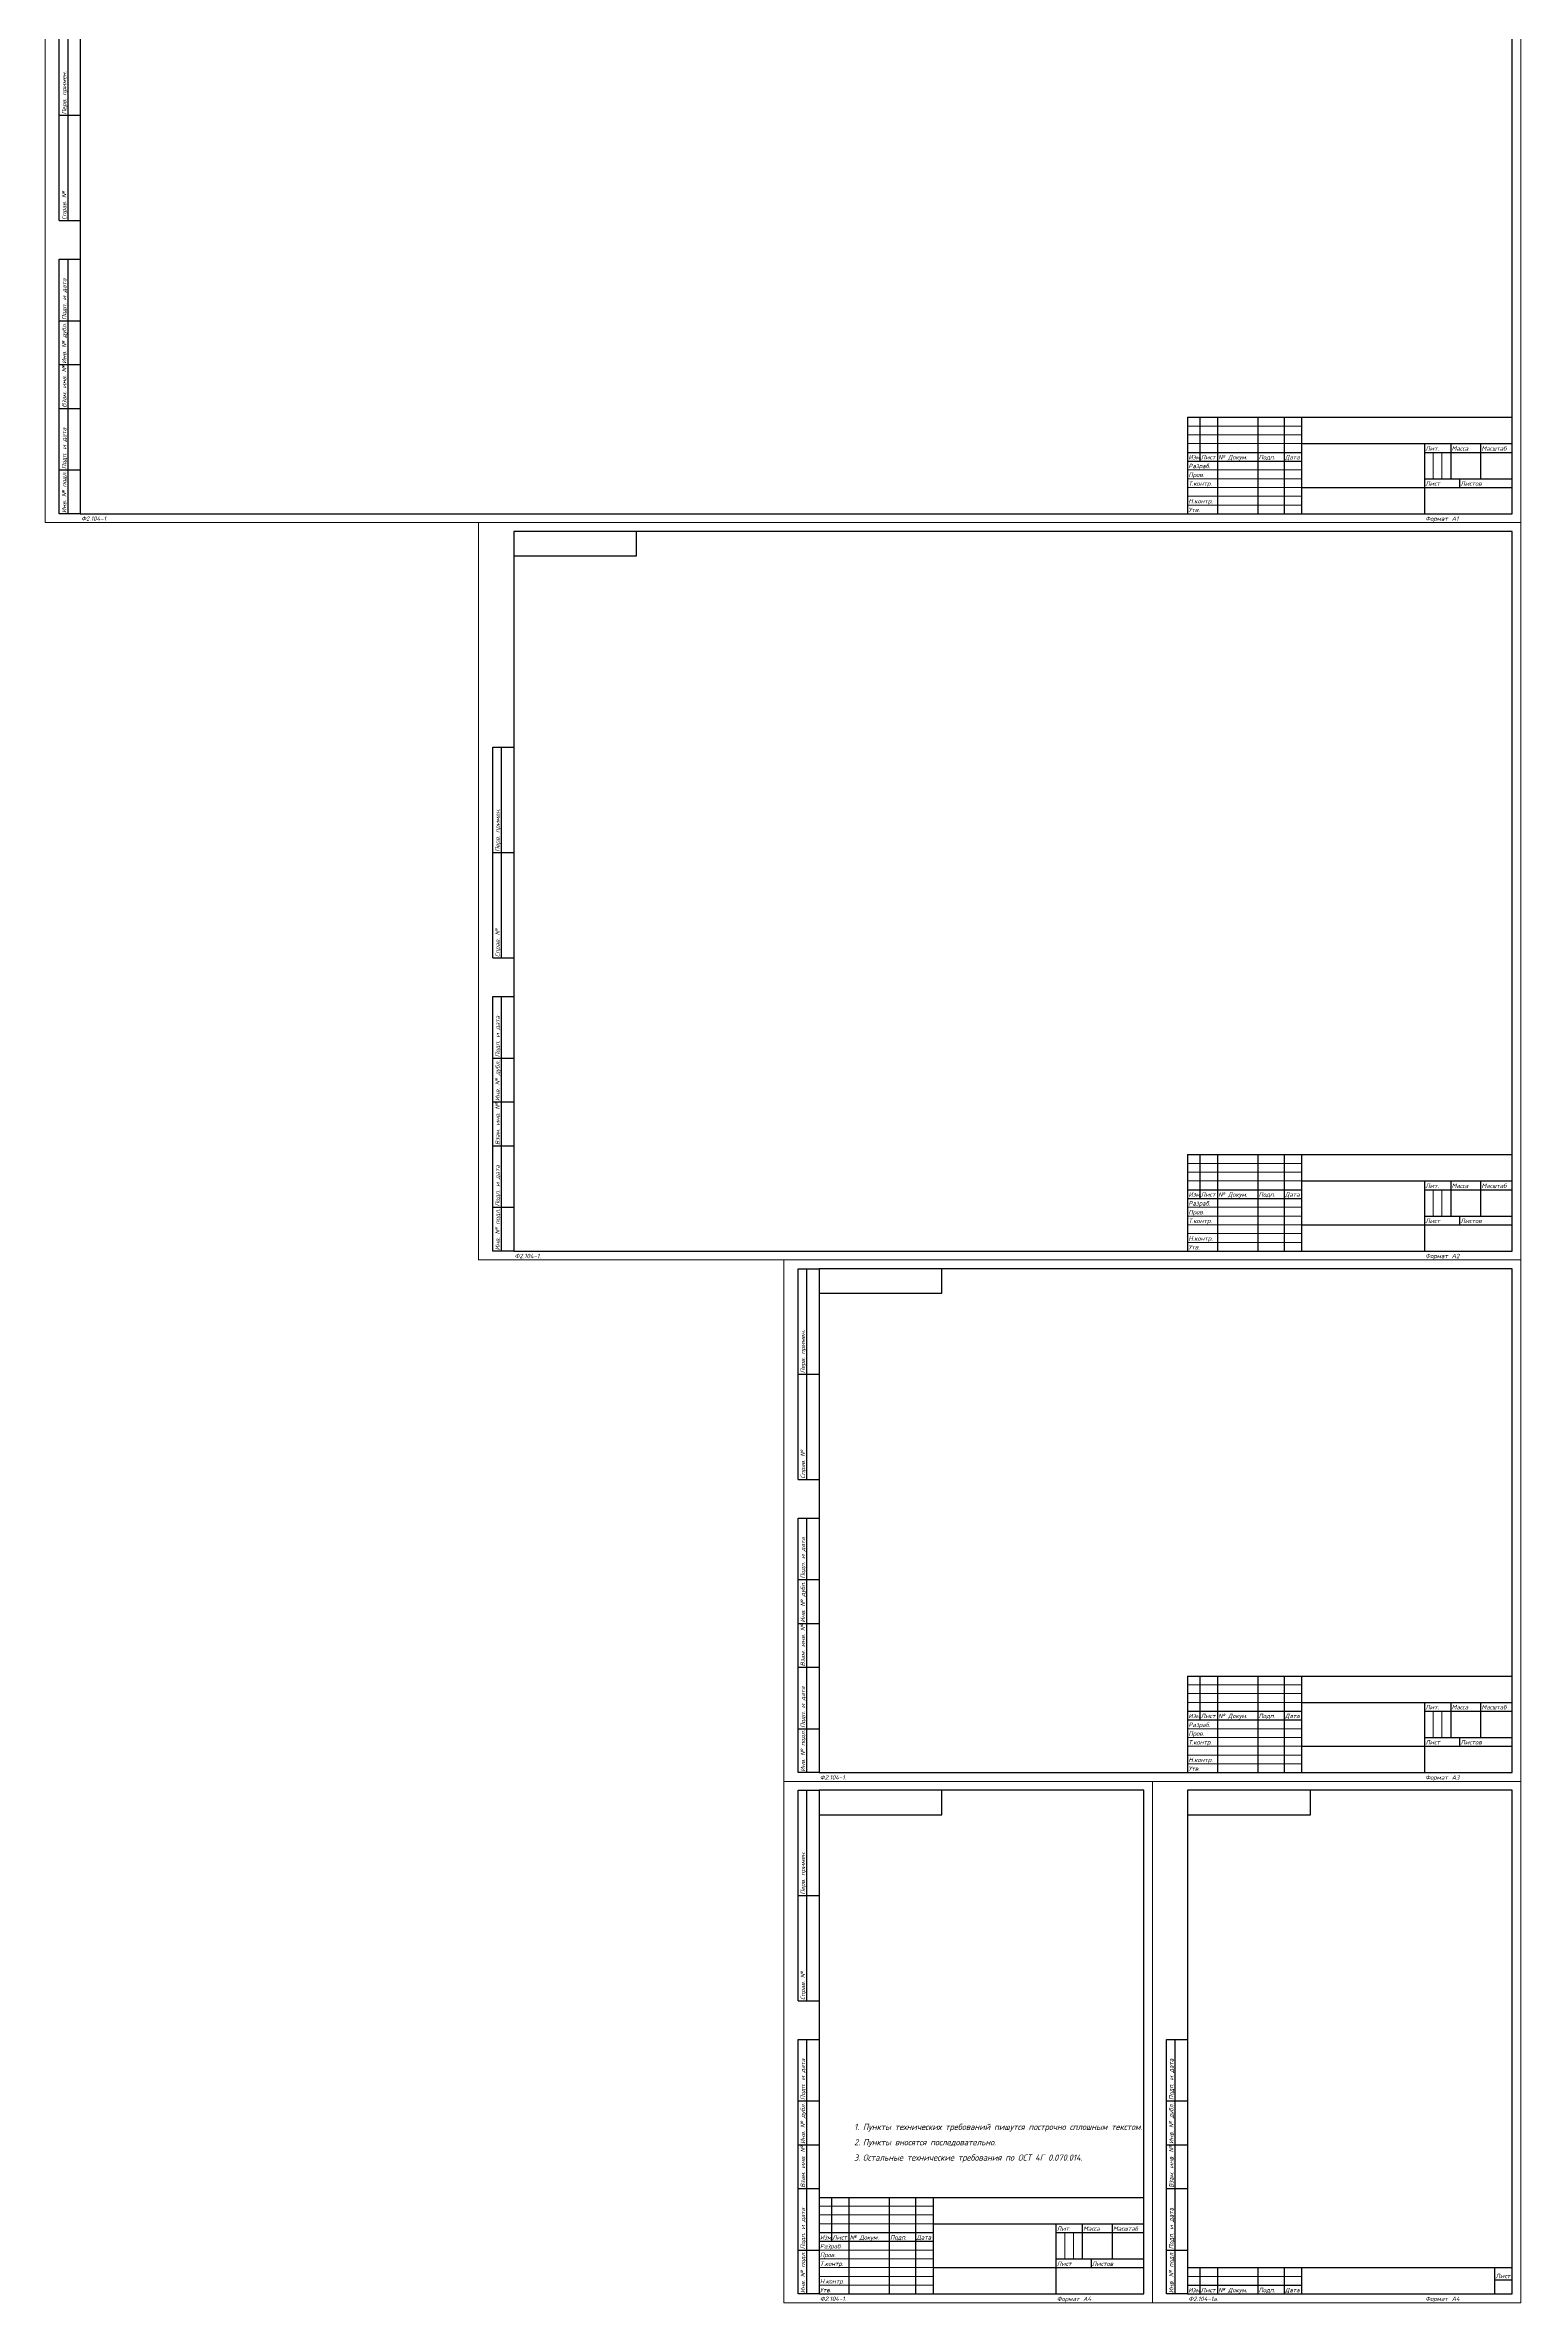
# Model space of a CAD drawing. Header units: millimetres. Extents: x 193 to 5157, y -4069 to 285.
# Drawn here: x 193 to 1034, y -3178 to -1892 of the extents above; entities that cross this region are included whole.
import ezdxf
from ezdxf.enums import TextEntityAlignment as Align

# ---------------------------------------------------------------- set-up
doc = ezdxf.new("R2010")
doc.units = ezdxf.units.MM
doc.layers.add('4', color=4, linetype='Continuous', lineweight=15)
doc.layers.add('рамка', color=253, linetype='Continuous', lineweight=5)
doc.layers.add('Привязки', color=2, linetype='Continuous', lineweight=0, plot=False)
doc.styles.add('текст', font='isocpeui.ttf')

# ---------------------------------------------------------------- blocks, each defined once
blk = doc.blocks.new('*U66')
for p, q in [((8, 232), (8, 292)), ((8, 292), (20, 292)), ((13, 232), (13, 292)), ((90, 292), (90, 292)), ((90, 292), (90, 292)), ((90, 278), (90, 292)), ((90, 292), (90, 292)), ((90, 292), (90, 292)), ((90, 292), (90, 292)), ((20, 278), (90, 278)), ((8, 232), (20, 232)), ((8, 172), (8, 232)), ((13, 172), (13, 232)), ((8, 172), (20, 172)), ((8, 115), (8, 150)), ((8, 150), (20, 150)), ((13, 115), (13, 150)), ((8, 90), (8, 115)), ((8, 115), (20, 115)), ((13, 90), (13, 115)), ((8, 65), (8, 90)), ((8, 90), (20, 90)), ((13, 65), (13, 90)), ((8, 30), (8, 65)), ((8, 65), (20, 65)), ((13, 30), (13, 65)), ((20, 60), (205, 60)), ((20, 60), (20, 5)), ((27, 60), (27, 35)), ((37, 60), (37, 5)), ((60, 60), (60, 5)), ((75, 60), (75, 5)), ((85, 60), (85, 5)), ((205, 60), (205, 60)), ((205, 60), (205, 60)), ((20, 40), (85, 40)), ((85, 45), (205, 45)), ((155, 45), (155, 20)), ((155, 40), (205, 40)), ((170, 45), (170, 25)), ((187, 45), (187, 25)), ((8, 5), (8, 30)), ((8, 30), (20, 30)), ((13, 5), (13, 30)), ((20, 35), (85, 35)), ((85, 20), (205, 20)), ((155, 25), (205, 25)), ((155, 20), (155, 5)), ((175, 25), (175, 20)), ((20, 5), (8, 5))]:
    blk.add_line(p, q)
blk.add_lwpolyline([(20, 5), (205, 5), (205, 292), (20, 292)], close=True)
at = {"layer": '4'}
for p, q in [((20, 55), (85, 55)), ((20, 50), (85, 50)), ((20, 45), (85, 45)), ((160, 40), (160, 25)), ((165, 40), (165, 25)), ((20, 30), (85, 30)), ((20, 25), (85, 25)), ((20, 20), (85, 20)), ((20, 15), (85, 15)), ((20, 10), (85, 10))]:
    blk.add_line(p, q, dxfattribs=at)
at = {"layer": 'Привязки'}
blk.add_lwpolyline([(0, 0), (210, 0), (210, 297), (0, 297)], close=True, dxfattribs=at)
at = {"layer": 'рамка'}
blk.add_lwpolyline([(0, 297), (210, 297), (210, 0), (0, 0)], close=True, dxfattribs=at)
at = {"style": 'текст'}
for s, p in [('Перв. примен.', (12, 232.5)), ('Справ. №', (12, 172.5)), ('Подп. и дата', (12, 115.5)), ('Инв. № дубл.', (12, 90.5)), ('Взам. инв. №', (12, 65.5)), ('Подп. и дата', (12, 30.5)), ('Инв. № подл.', (12, 5.5))]:
    blk.add_text(s, height=2.5, rotation=90, dxfattribs=at).set_placement(p)
for s, height, p in [('Лит.', 2.5, (155.5, 41)), ('Масса', 2.5, (170.5, 41)), ('Масштаб', 2.5, (187.5, 41)), ('Изм.', 2.5, (20.5, 36)), ('Разраб.', 2.5, (20.5, 31)), ('Пров.', 2.5, (20.5, 26)), ('Лист', 2.5, (27.5, 36)), ('№ Докум.', 2.5, (37.5, 36)), ('Подп.', 2.5, (60.5, 36)), ('Дата', 2.5, (75.5, 36)), ('Н.контр.', 2.5, (20.5, 11)), ('Т.контр.', 2.5, (20.5, 21)), ('Лист', 2.5, (155.5, 21)), ('Листов', 2.5, (175.5, 21)), ('Ф2.104-1а.', 0.005, (20, 5)), ('Утв.', 2.5, (20.5, 6)), ('Ф2.104-1.', 2.5, (20.5, 1)), ('Формат', 2.5, (155.5, 1)), ('А4', 2.5, (170.5, 1)), ('А3', 0.0125, (209.8, 0)), ('А2', 0.00833, (209.9, 0)), ('А1', 0.00625, (209.9, 0)), ('А0', 0.005, (209.9, 0))]:
    blk.add_text(s, height=height, dxfattribs=at).set_placement(p)
for tag, p, height, rotation in [('ОБОЗНАЧЕНИЕ-ВЕРХ', (85, 286), 3.5, 180), ('ПРИМЕНЯЕМОСТЬ', (19, 232.5), 2.5, 90), ('СПРАВ№', (19, 172.5), 2.5, 90), ('ДАТАУЧЁТАДУБЛ', (19, 115.5), 2.5, 90), ('ИНВ№ДУБЛ', (19, 90.5), 2.5, 90), ('ВЗАМИНВ№', (19, 65.5), 2.5, 90), ('ДАТАУЧЁТА', (19, 30.5), 2.5, 90), ('ИНВ№ПОДЛ', (19, 5.5), 2.5, 90)]:
    blk.add_attdef(tag, p, '', height=height, rotation=rotation, dxfattribs=at)
for tag, p, height in [('27', (90, 292), 0.00000522), ('28', (90, 292), 0.00000522), ('29', (90, 292), 0.00000522), ('ИЗМ4', (20.5, 56), 2.5), ('ИЗМ3', (20.5, 51), 2.5), ('ЛИСТИЗМ4', (27.5, 56), 2.5), ('ЛИСТИЗМ3', (27.5, 51), 2.5), ('№ДОКУМИЗМ4', (37.5, 56), 2.5), ('№ДОКУМИЗМ3', (37.5, 51), 2.5), ('ПОДПИЗМ4', (60.5, 56), 2.5), ('ПОДПИЗМ3', (60.5, 51), 2.5), ('ДАТАИЗМ4', (75.5, 56), 2.5), ('ДАТАИЗМ3', (75.5, 51), 2.5), ('ОБОЗНАЧЕНИЕ', (90, 51), 5), ('ИЗМ2', (20.5, 46), 2.5), ('ИЗМ1', (20.5, 41), 2.5), ('ЛИСТИЗМ2', (27.5, 46), 2.5), ('ЛИСТИЗМ1', (27.5, 41), 2.5), ('№ДОКУМИЗМ2', (37.5, 46), 2.5), ('№ДОКУМИЗМ1', (37.5, 41), 2.5), ('ПОДПИЗМ2', (60.5, 46), 2.5), ('ПОДПИЗМ1', (60.5, 41), 2.5), ('ДАТАИЗМ2', (75.5, 46), 2.5), ('ДАТАИЗМ1', (75.5, 41), 2.5), ('РАЗРАБ', (37.5, 31), 2.5), ('ПРОВ', (37.5, 26), 2.5), ('ДАТАРАЗРАБ', (75.5, 31), 2.5), ('ДАТАПРОВ', (75.5, 26), 2.5), ('10', (20.5, 16), 2.5), ('НКОНТР', (37.5, 11), 2.5), ('11', (37.5, 16), 2.5), ('ТКОНТР', (37.5, 21), 2.5), ('12', (60.5, 16), 2.5), ('ДАТАТКОНТР', (75.5, 21), 2.5), ('ДАТАНКОНТР', (75.5, 11), 2.5), ('13', (75.5, 16), 2.5), ('ЛИСТОВ', (190.5, 21), 2.5), ('УТВ', (37.5, 6), 2.5), ('ДАТАУТВ', (75.5, 6), 2.5)]:
    blk.add_attdef(tag, p, '', height=height, dxfattribs=at)
blk.add_attdef('30', text='', height=0.0000625, dxfattribs=at).set_placement((205, 60), align=Align.MIDDLE)
for tag, height, p in [('НАИМЕНОВАНИЕ1', 5, (120, 36)), ('НАИМЕНОВАНИЕ2', 3.5, (120, 31)), ('НАИМЕНОВАНИЕ3', 3.5, (120, 26)), ('МАССА', 3.5, (178.5, 31)), ('МАСШТАБ', 3.5, (196, 31)), ('НАИМЕНОВАНИЕ4', 2.5, (120, 21)), ('МАТЕРИАЛ2', 2.5, (120, 11)), ('МАТЕРИАЛ1', 2.5, (120, 16)), ('ПРЕДПРИЯТИЕ', 3.5, (180, 11)), ('ЛИСТ', 2.5, (170.5, 21)), ('МАТЕРИАЛ3', 2.5, (120, 6))]:
    blk.add_attdef(tag, text='', height=height, dxfattribs=at).set_placement(p, align=Align.CENTER)
for tag, p in [('ЛИТЕРА', (157.5, 31)), ('ЛИТЕРА2', (162.5, 31)), ('ЛИТЕРА3', (167.5, 31))]:
    blk.add_attdef(tag, text='', height=2.5, dxfattribs=at).set_placement(p, align=Align.RIGHT)
for tag, p in [('ИНДЕКС', (157.5, 31)), ('ИНДЕКС2', (162.5, 31)), ('ИНДЕКС3', (167.5, 31))]:
    blk.add_attdef(tag, text='', height=2.5, dxfattribs=at).set_placement(p, align=Align.TOP_LEFT)
blk = doc.blocks.new('*U65')
for p, q in [((8, 232), (8, 292)), ((8, 292), (20, 292)), ((13, 232), (13, 292)), ((90, 292), (90, 292)), ((90, 292), (90, 292)), ((90, 278), (90, 292)), ((90, 292), (90, 292)), ((90, 292), (90, 292)), ((90, 292), (90, 292)), ((20, 278), (90, 278)), ((8, 232), (20, 232)), ((8, 172), (8, 232)), ((13, 172), (13, 232)), ((8, 172), (20, 172)), ((8, 115), (8, 150)), ((8, 150), (20, 150)), ((13, 115), (13, 150)), ((8, 90), (8, 115)), ((8, 115), (20, 115)), ((13, 90), (13, 115)), ((8, 65), (8, 90)), ((8, 90), (20, 90)), ((13, 65), (13, 90)), ((8, 30), (8, 65)), ((8, 65), (20, 65)), ((13, 30), (13, 65)), ((230, 60), (415, 60)), ((230, 60), (230, 5)), ((237, 60), (237, 35)), ((247, 60), (247, 5)), ((270, 60), (270, 5)), ((285, 60), (285, 5)), ((295, 60), (295, 5)), ((415, 60), (415, 60)), ((415, 60), (415, 60)), ((230, 40), (295, 40)), ((295, 45), (415, 45)), ((365, 45), (365, 20)), ((365, 40), (415, 40)), ((380, 45), (380, 25)), ((397, 45), (397, 25)), ((8, 5), (8, 30)), ((8, 30), (20, 30)), ((13, 5), (13, 30)), ((230, 35), (295, 35)), ((295, 20), (415, 20)), ((365, 25), (415, 25)), ((365, 20), (365, 5)), ((385, 25), (385, 20)), ((20, 5), (8, 5))]:
    blk.add_line(p, q)
blk.add_lwpolyline([(20, 5), (415, 5), (415, 292), (20, 292)], close=True)
at = {"layer": '4'}
for p, q in [((230, 55), (295, 55)), ((230, 50), (295, 50)), ((230, 45), (295, 45)), ((370, 40), (370, 25)), ((375, 40), (375, 25)), ((230, 30), (295, 30)), ((230, 25), (295, 25)), ((230, 20), (295, 20)), ((230, 15), (295, 15)), ((230, 10), (295, 10))]:
    blk.add_line(p, q, dxfattribs=at)
at = {"layer": 'Привязки'}
blk.add_lwpolyline([(0, 0), (420, 0), (420, 297), (0, 297)], close=True, dxfattribs=at)
at = {"layer": 'рамка'}
blk.add_lwpolyline([(0, 297), (420, 297), (420, 0), (0, 0)], close=True, dxfattribs=at)
at = {"style": 'текст'}
for s, p in [('Перв. примен.', (12, 232.5)), ('Справ. №', (12, 172.5)), ('Подп. и дата', (12, 115.5)), ('Инв. № дубл.', (12, 90.5)), ('Взам. инв. №', (12, 65.5)), ('Подп. и дата', (12, 30.5)), ('Инв. № подл.', (12, 5.5))]:
    blk.add_text(s, height=2.5, rotation=90, dxfattribs=at).set_placement(p)
for s, height, p in [('Лит.', 2.5, (365.5, 41)), ('Масса', 2.5, (380.5, 41)), ('Масштаб', 2.5, (397.5, 41)), ('Изм.', 2.5, (230.5, 36)), ('Разраб.', 2.5, (230.5, 31)), ('Пров.', 2.5, (230.5, 26)), ('Лист', 2.5, (237.5, 36)), ('№ Докум.', 2.5, (247.5, 36)), ('Подп.', 2.5, (270.5, 36)), ('Дата', 2.5, (285.5, 36)), ('Н.контр.', 2.5, (230.5, 11)), ('Т.контр.', 2.5, (230.5, 21)), ('Лист', 2.5, (365.5, 21)), ('Листов', 2.5, (385.5, 21)), ('Ф2.104-1а.', 0.005, (20, 5)), ('Ф2.104-1.', 2.5, (20.5, 1)), ('Утв.', 2.5, (230.5, 6)), ('Формат', 2.5, (365.5, 1)), ('А3', 2.5, (380.5, 1)), ('А4', 0.025, (419.6, 0)), ('А2', 0.00833, (419.9, 0)), ('А1', 0.00625, (419.9, 0)), ('А0', 0.005, (419.9, 0))]:
    blk.add_text(s, height=height, dxfattribs=at).set_placement(p)
for tag, p, height, rotation in [('ОБОЗНАЧЕНИЕ-ВЕРХ', (85, 286), 3.5, 180), ('ПРИМЕНЯЕМОСТЬ', (19, 232.5), 2.5, 90), ('СПРАВ№', (19, 172.5), 2.5, 90), ('ДАТАУЧЁТАДУБЛ', (19, 115.5), 2.5, 90), ('ИНВ№ДУБЛ', (19, 90.5), 2.5, 90), ('ВЗАМИНВ№', (19, 65.5), 2.5, 90), ('ДАТАУЧЁТА', (19, 30.5), 2.5, 90), ('ИНВ№ПОДЛ', (19, 5.5), 2.5, 90)]:
    blk.add_attdef(tag, p, '', height=height, rotation=rotation, dxfattribs=at)
for tag, p, height in [('27', (90, 292), 0.00000522), ('28', (90, 292), 0.00000522), ('29', (90, 292), 0.00000522), ('ИЗМ4', (230.5, 56), 2.5), ('ИЗМ3', (230.5, 51), 2.5), ('ЛИСТИЗМ4', (237.5, 56), 2.5), ('ЛИСТИЗМ3', (237.5, 51), 2.5), ('№ДОКУМИЗМ4', (247.5, 56), 2.5), ('№ДОКУМИЗМ3', (247.5, 51), 2.5), ('ПОДПИЗМ4', (270.5, 56), 2.5), ('ПОДПИЗМ3', (270.5, 51), 2.5), ('ДАТАИЗМ4', (285.5, 56), 2.5), ('ДАТАИЗМ3', (285.5, 51), 2.5), ('ОБОЗНАЧЕНИЕ', (300, 51), 5), ('ИЗМ2', (230.5, 46), 2.5), ('ИЗМ1', (230.5, 41), 2.5), ('ЛИСТИЗМ2', (237.5, 46), 2.5), ('ЛИСТИЗМ1', (237.5, 41), 2.5), ('№ДОКУМИЗМ2', (247.5, 46), 2.5), ('№ДОКУМИЗМ1', (247.5, 41), 2.5), ('ПОДПИЗМ2', (270.5, 46), 2.5), ('ПОДПИЗМ1', (270.5, 41), 2.5), ('ДАТАИЗМ2', (285.5, 46), 2.5), ('ДАТАИЗМ1', (285.5, 41), 2.5), ('РАЗРАБ', (247.5, 31), 2.5), ('ПРОВ', (247.5, 26), 2.5), ('ДАТАРАЗРАБ', (285.5, 31), 2.5), ('ДАТАПРОВ', (285.5, 26), 2.5), ('10', (230.5, 16), 2.5), ('НКОНТР', (247.5, 11), 2.5), ('11', (247.5, 16), 2.5), ('ТКОНТР', (247.5, 21), 2.5), ('12', (270.5, 16), 2.5), ('ДАТАТКОНТР', (285.5, 21), 2.5), ('ДАТАНКОНТР', (285.5, 11), 2.5), ('13', (285.5, 16), 2.5), ('ЛИСТОВ', (400.5, 21), 2.5), ('УТВ', (247.5, 6), 2.5), ('ДАТАУТВ', (285.5, 6), 2.5)]:
    blk.add_attdef(tag, p, '', height=height, dxfattribs=at)
blk.add_attdef('30', text='', height=0.0000625, dxfattribs=at).set_placement((415, 60), align=Align.MIDDLE)
for tag, height, p in [('НАИМЕНОВАНИЕ1', 5, (330, 36)), ('НАИМЕНОВАНИЕ2', 3.5, (330, 31)), ('НАИМЕНОВАНИЕ3', 3.5, (330, 26)), ('МАССА', 3.5, (388.5, 31)), ('МАСШТАБ', 3.5, (406, 31)), ('НАИМЕНОВАНИЕ4', 2.5, (330, 21)), ('МАТЕРИАЛ2', 2.5, (330, 11)), ('МАТЕРИАЛ1', 2.5, (330, 16)), ('ПРЕДПРИЯТИЕ', 3.5, (390, 11)), ('ЛИСТ', 2.5, (380.5, 21)), ('МАТЕРИАЛ3', 2.5, (330, 6))]:
    blk.add_attdef(tag, text='', height=height, dxfattribs=at).set_placement(p, align=Align.CENTER)
for tag, p in [('ЛИТЕРА', (367.5, 31)), ('ЛИТЕРА2', (372.5, 31)), ('ЛИТЕРА3', (377.5, 31))]:
    blk.add_attdef(tag, text='', height=2.5, dxfattribs=at).set_placement(p, align=Align.RIGHT)
for tag, p in [('ИНДЕКС', (367.5, 31)), ('ИНДЕКС2', (372.5, 31)), ('ИНДЕКС3', (377.5, 31))]:
    blk.add_attdef(tag, text='', height=2.5, dxfattribs=at).set_placement(p, align=Align.TOP_LEFT)
blk = doc.blocks.new('*U64')
for p, q in [((90, 415), (90, 415)), ((90, 415), (90, 415)), ((90, 401), (90, 415)), ((90, 415), (90, 415)), ((90, 415), (90, 415)), ((90, 415), (90, 415)), ((20, 401), (90, 401)), ((8, 232), (8, 292)), ((8, 292), (20, 292)), ((13, 232), (13, 292)), ((8, 232), (20, 232)), ((8, 172), (8, 232)), ((13, 172), (13, 232)), ((8, 172), (20, 172)), ((8, 115), (8, 150)), ((8, 150), (20, 150)), ((13, 115), (13, 150)), ((8, 90), (8, 115)), ((8, 115), (20, 115)), ((13, 90), (13, 115)), ((8, 65), (8, 90)), ((8, 90), (20, 90)), ((13, 65), (13, 90)), ((8, 30), (8, 65)), ((8, 65), (20, 65)), ((13, 30), (13, 65)), ((404, 60), (589, 60)), ((404, 60), (404, 5)), ((411, 60), (411, 35)), ((421, 60), (421, 5)), ((444, 60), (444, 5)), ((459, 60), (459, 5)), ((469, 60), (469, 5)), ((589, 60), (589, 60)), ((589, 60), (589, 60)), ((404, 40), (469, 40)), ((469, 45), (589, 45)), ((539, 45), (539, 20)), ((539, 40), (589, 40)), ((554, 45), (554, 25)), ((571, 45), (571, 25)), ((8, 5), (8, 30)), ((8, 30), (20, 30)), ((13, 5), (13, 30)), ((404, 35), (469, 35)), ((469, 20), (589, 20)), ((539, 25), (589, 25)), ((539, 20), (539, 5)), ((559, 25), (559, 20)), ((20, 5), (8, 5))]:
    blk.add_line(p, q)
blk.add_lwpolyline([(20, 5), (589, 5), (589, 415), (20, 415)], close=True)
at = {"layer": '4'}
for p, q in [((404, 55), (469, 55)), ((404, 50), (469, 50)), ((404, 45), (469, 45)), ((544, 40), (544, 25)), ((549, 40), (549, 25)), ((404, 30), (469, 30)), ((404, 25), (469, 25)), ((404, 20), (469, 20)), ((404, 15), (469, 15)), ((404, 10), (469, 10))]:
    blk.add_line(p, q, dxfattribs=at)
at = {"layer": 'Привязки'}
blk.add_lwpolyline([(0, 0), (594, 0), (594, 420), (0, 420)], close=True, dxfattribs=at)
at = {"layer": 'рамка'}
blk.add_lwpolyline([(0, 420), (594, 420), (594, 0), (0, 0)], close=True, dxfattribs=at)
at = {"style": 'текст'}
for s, p in [('Перв. примен.', (12, 232.5)), ('Справ. №', (12, 172.5)), ('Подп. и дата', (12, 115.5)), ('Инв. № дубл.', (12, 90.5)), ('Взам. инв. №', (12, 65.5)), ('Подп. и дата', (12, 30.5)), ('Инв. № подл.', (12, 5.5))]:
    blk.add_text(s, height=2.5, rotation=90, dxfattribs=at).set_placement(p)
for s, height, p in [('Лит.', 2.5, (539.5, 41)), ('Масса', 2.5, (554.5, 41)), ('Масштаб', 2.5, (571.5, 41)), ('Изм.', 2.5, (404.5, 36)), ('Разраб.', 2.5, (404.5, 31)), ('Пров.', 2.5, (404.5, 26)), ('Лист', 2.5, (411.5, 36)), ('№ Докум.', 2.5, (421.5, 36)), ('Подп.', 2.5, (444.5, 36)), ('Дата', 2.5, (459.5, 36)), ('Н.контр.', 2.5, (404.5, 11)), ('Т.контр.', 2.5, (404.5, 21)), ('Лист', 2.5, (539.5, 21)), ('Листов', 2.5, (559.5, 21)), ('Ф2.104-1а.', 0.005, (20, 5)), ('Ф2.104-1.', 2.5, (20.5, 1)), ('Утв.', 2.5, (404.5, 6)), ('Формат', 2.5, (539.5, 1)), ('А2', 2.5, (554.5, 1)), ('А4', 0.025, (593.6, 0)), ('А3', 0.0125, (593.8, 0)), ('А1', 0.00625, (593.9, 0)), ('А0', 0.005, (593.9, 0))]:
    blk.add_text(s, height=height, dxfattribs=at).set_placement(p)
for tag, p, height in [('27', (90, 415), 0.00000522), ('28', (90, 415), 0.00000522), ('29', (90, 415), 0.00000522), ('ИЗМ4', (404.5, 56), 2.5), ('ИЗМ3', (404.5, 51), 2.5), ('ЛИСТИЗМ4', (411.5, 56), 2.5), ('ЛИСТИЗМ3', (411.5, 51), 2.5), ('№ДОКУМИЗМ4', (421.5, 56), 2.5), ('№ДОКУМИЗМ3', (421.5, 51), 2.5), ('ПОДПИЗМ4', (444.5, 56), 2.5), ('ПОДПИЗМ3', (444.5, 51), 2.5), ('ДАТАИЗМ4', (459.5, 56), 2.5), ('ДАТАИЗМ3', (459.5, 51), 2.5), ('ОБОЗНАЧЕНИЕ', (474, 51), 5), ('ИЗМ2', (404.5, 46), 2.5), ('ИЗМ1', (404.5, 41), 2.5), ('ЛИСТИЗМ2', (411.5, 46), 2.5), ('ЛИСТИЗМ1', (411.5, 41), 2.5), ('№ДОКУМИЗМ2', (421.5, 46), 2.5), ('№ДОКУМИЗМ1', (421.5, 41), 2.5), ('ПОДПИЗМ2', (444.5, 46), 2.5), ('ПОДПИЗМ1', (444.5, 41), 2.5), ('ДАТАИЗМ2', (459.5, 46), 2.5), ('ДАТАИЗМ1', (459.5, 41), 2.5), ('РАЗРАБ', (421.5, 31), 2.5), ('ПРОВ', (421.5, 26), 2.5), ('ДАТАРАЗРАБ', (459.5, 31), 2.5), ('ДАТАПРОВ', (459.5, 26), 2.5), ('10', (404.5, 16), 2.5), ('НКОНТР', (421.5, 11), 2.5), ('11', (421.5, 16), 2.5), ('ТКОНТР', (421.5, 21), 2.5), ('12', (444.5, 16), 2.5), ('ДАТАТКОНТР', (459.5, 21), 2.5), ('ДАТАНКОНТР', (459.5, 11), 2.5), ('13', (459.5, 16), 2.5), ('ЛИСТОВ', (574.5, 21), 2.5), ('УТВ', (421.5, 6), 2.5), ('ДАТАУТВ', (459.5, 6), 2.5)]:
    blk.add_attdef(tag, p, '', height=height, dxfattribs=at)
for tag, p, height, rotation in [('ОБОЗНАЧЕНИЕ-ВЕРХ', (85, 409), 3.5, 180), ('ПРИМЕНЯЕМОСТЬ', (19, 232.5), 2.5, 90), ('СПРАВ№', (19, 172.5), 2.5, 90), ('ДАТАУЧЁТАДУБЛ', (19, 115.5), 2.5, 90), ('ИНВ№ДУБЛ', (19, 90.5), 2.5, 90), ('ВЗАМИНВ№', (19, 65.5), 2.5, 90), ('ДАТАУЧЁТА', (19, 30.5), 2.5, 90), ('ИНВ№ПОДЛ', (19, 5.5), 2.5, 90)]:
    blk.add_attdef(tag, p, '', height=height, rotation=rotation, dxfattribs=at)
blk.add_attdef('30', text='', height=0.0000625, dxfattribs=at).set_placement((589, 60), align=Align.MIDDLE)
for tag, height, p in [('НАИМЕНОВАНИЕ1', 5, (504, 36)), ('НАИМЕНОВАНИЕ2', 3.5, (504, 31)), ('НАИМЕНОВАНИЕ3', 3.5, (504, 26)), ('МАССА', 3.5, (562.5, 31)), ('МАСШТАБ', 3.5, (580, 31)), ('НАИМЕНОВАНИЕ4', 2.5, (504, 21)), ('МАТЕРИАЛ2', 2.5, (504, 11)), ('МАТЕРИАЛ1', 2.5, (504, 16)), ('ПРЕДПРИЯТИЕ', 3.5, (564, 11)), ('ЛИСТ', 2.5, (554.5, 21)), ('МАТЕРИАЛ3', 2.5, (504, 6))]:
    blk.add_attdef(tag, text='', height=height, dxfattribs=at).set_placement(p, align=Align.CENTER)
for tag, p in [('ЛИТЕРА', (541.5, 31)), ('ЛИТЕРА2', (546.5, 31)), ('ЛИТЕРА3', (551.5, 31))]:
    blk.add_attdef(tag, text='', height=2.5, dxfattribs=at).set_placement(p, align=Align.RIGHT)
for tag, p in [('ИНДЕКС', (541.5, 31)), ('ИНДЕКС2', (546.5, 31)), ('ИНДЕКС3', (551.5, 31))]:
    blk.add_attdef(tag, text='', height=2.5, dxfattribs=at).set_placement(p, align=Align.TOP_LEFT)
blk = doc.blocks.new('*U63')
for p, q in [((90, 589), (90, 589)), ((90, 589), (90, 589)), ((90, 575), (90, 589)), ((90, 589), (90, 589)), ((90, 589), (90, 589)), ((90, 589), (90, 589)), ((20, 575), (90, 575)), ((8, 232), (8, 292)), ((8, 292), (20, 292)), ((13, 232), (13, 292)), ((8, 232), (20, 232)), ((8, 172), (8, 232)), ((13, 172), (13, 232)), ((8, 172), (20, 172)), ((8, 115), (8, 150)), ((8, 150), (20, 150)), ((13, 115), (13, 150)), ((8, 90), (8, 115)), ((8, 115), (20, 115)), ((13, 90), (13, 115)), ((8, 65), (8, 90)), ((8, 90), (20, 90)), ((13, 65), (13, 90)), ((8, 30), (8, 65)), ((8, 65), (20, 65)), ((13, 30), (13, 65)), ((651, 60), (836, 60)), ((651, 60), (651, 5)), ((658, 60), (658, 35)), ((668, 60), (668, 5)), ((691, 60), (691, 5)), ((706, 60), (706, 5)), ((716, 60), (716, 5)), ((836, 60), (836, 60)), ((836, 60), (836, 60)), ((651, 40), (716, 40)), ((716, 45), (836, 45)), ((786, 45), (786, 20)), ((786, 40), (836, 40)), ((801, 45), (801, 25)), ((818, 45), (818, 25)), ((8, 5), (8, 30)), ((8, 30), (20, 30)), ((13, 5), (13, 30)), ((651, 35), (716, 35)), ((716, 20), (836, 20)), ((786, 25), (836, 25)), ((786, 20), (786, 5)), ((806, 25), (806, 20)), ((20, 5), (8, 5))]:
    blk.add_line(p, q)
blk.add_lwpolyline([(20, 5), (836, 5), (836, 589), (20, 589)], close=True)
at = {"layer": '4'}
for p, q in [((651, 55), (716, 55)), ((651, 50), (716, 50)), ((651, 45), (716, 45)), ((791, 40), (791, 25)), ((796, 40), (796, 25)), ((651, 30), (716, 30)), ((651, 25), (716, 25)), ((651, 20), (716, 20)), ((651, 15), (716, 15)), ((651, 10), (716, 10))]:
    blk.add_line(p, q, dxfattribs=at)
at = {"layer": 'Привязки'}
blk.add_lwpolyline([(0, 0), (841, 0), (841, 594), (0, 594)], close=True, dxfattribs=at)
at = {"layer": 'рамка'}
blk.add_lwpolyline([(0, 594), (841, 594), (841, 0), (0, 0)], close=True, dxfattribs=at)
at = {"style": 'текст'}
for s, p in [('Перв. примен.', (12, 232.5)), ('Справ. №', (12, 172.5)), ('Подп. и дата', (12, 115.5)), ('Инв. № дубл.', (12, 90.5)), ('Взам. инв. №', (12, 65.5)), ('Подп. и дата', (12, 30.5)), ('Инв. № подл.', (12, 5.5))]:
    blk.add_text(s, height=2.5, rotation=90, dxfattribs=at).set_placement(p)
for s, height, p in [('Лит.', 2.5, (786.5, 41)), ('Масса', 2.5, (801.5, 41)), ('Масштаб', 2.5, (818.5, 41)), ('Изм.', 2.5, (651.5, 36)), ('Разраб.', 2.5, (651.5, 31)), ('Пров.', 2.5, (651.5, 26)), ('Лист', 2.5, (658.5, 36)), ('№ Докум.', 2.5, (668.5, 36)), ('Подп.', 2.5, (691.5, 36)), ('Дата', 2.5, (706.5, 36)), ('Н.контр.', 2.5, (651.5, 11)), ('Т.контр.', 2.5, (651.5, 21)), ('Лист', 2.5, (786.5, 21)), ('Листов', 2.5, (806.5, 21)), ('Ф2.104-1а.', 0.005, (20, 5)), ('Ф2.104-1.', 2.5, (20.5, 1)), ('Утв.', 2.5, (651.5, 6)), ('Формат', 2.5, (786.5, 1)), ('А1', 2.5, (801.5, 1)), ('А4', 0.025, (840.6, 0)), ('А3', 0.0125, (840.8, 0)), ('А2', 0.00833, (840.9, 0)), ('А0', 0.005, (840.9, 0))]:
    blk.add_text(s, height=height, dxfattribs=at).set_placement(p)
for tag, p, height, rotation in [('ОБОЗНАЧЕНИЕ-ВЕРХ', (85, 583), 3.5, 180), ('ПРИМЕНЯЕМОСТЬ', (19, 232.5), 2.5, 90), ('СПРАВ№', (19, 172.5), 2.5, 90), ('ДАТАУЧЁТАДУБЛ', (19, 115.5), 2.5, 90), ('ИНВ№ДУБЛ', (19, 90.5), 2.5, 90), ('ВЗАМИНВ№', (19, 65.5), 2.5, 90), ('ДАТАУЧЁТА', (19, 30.5), 2.5, 90), ('ИНВ№ПОДЛ', (19, 5.5), 2.5, 90)]:
    blk.add_attdef(tag, p, '', height=height, rotation=rotation, dxfattribs=at)
for tag, p, height in [('27', (90, 589), 0.00000522), ('28', (90, 589), 0.00000522), ('29', (90, 589), 0.00000522), ('ИЗМ4', (651.5, 56), 2.5), ('ИЗМ3', (651.5, 51), 2.5), ('ЛИСТИЗМ4', (658.5, 56), 2.5), ('ЛИСТИЗМ3', (658.5, 51), 2.5), ('№ДОКУМИЗМ4', (668.5, 56), 2.5), ('№ДОКУМИЗМ3', (668.5, 51), 2.5), ('ПОДПИЗМ4', (691.5, 56), 2.5), ('ПОДПИЗМ3', (691.5, 51), 2.5), ('ДАТАИЗМ4', (706.5, 56), 2.5), ('ДАТАИЗМ3', (706.5, 51), 2.5), ('ОБОЗНАЧЕНИЕ', (721, 51), 5), ('ИЗМ2', (651.5, 46), 2.5), ('ИЗМ1', (651.5, 41), 2.5), ('ЛИСТИЗМ2', (658.5, 46), 2.5), ('ЛИСТИЗМ1', (658.5, 41), 2.5), ('№ДОКУМИЗМ2', (668.5, 46), 2.5), ('№ДОКУМИЗМ1', (668.5, 41), 2.5), ('ПОДПИЗМ2', (691.5, 46), 2.5), ('ПОДПИЗМ1', (691.5, 41), 2.5), ('ДАТАИЗМ2', (706.5, 46), 2.5), ('ДАТАИЗМ1', (706.5, 41), 2.5), ('РАЗРАБ', (668.5, 31), 2.5), ('ПРОВ', (668.5, 26), 2.5), ('ДАТАРАЗРАБ', (706.5, 31), 2.5), ('ДАТАПРОВ', (706.5, 26), 2.5), ('10', (651.5, 16), 2.5), ('НКОНТР', (668.5, 11), 2.5), ('11', (668.5, 16), 2.5), ('ТКОНТР', (668.5, 21), 2.5), ('12', (691.5, 16), 2.5), ('ДАТАТКОНТР', (706.5, 21), 2.5), ('ДАТАНКОНТР', (706.5, 11), 2.5), ('13', (706.5, 16), 2.5), ('ЛИСТОВ', (821.5, 21), 2.5), ('УТВ', (668.5, 6), 2.5), ('ДАТАУТВ', (706.5, 6), 2.5)]:
    blk.add_attdef(tag, p, '', height=height, dxfattribs=at)
blk.add_attdef('30', text='', height=0.0000625, dxfattribs=at).set_placement((836, 60), align=Align.MIDDLE)
for tag, height, p in [('НАИМЕНОВАНИЕ1', 5, (751, 36)), ('НАИМЕНОВАНИЕ2', 3.5, (751, 31)), ('НАИМЕНОВАНИЕ3', 3.5, (751, 26)), ('МАССА', 3.5, (809.5, 31)), ('МАСШТАБ', 3.5, (827, 31)), ('НАИМЕНОВАНИЕ4', 2.5, (751, 21)), ('МАТЕРИАЛ2', 2.5, (751, 11)), ('МАТЕРИАЛ1', 2.5, (751, 16)), ('ПРЕДПРИЯТИЕ', 3.5, (811, 11)), ('ЛИСТ', 2.5, (801.5, 21)), ('МАТЕРИАЛ3', 2.5, (751, 6))]:
    blk.add_attdef(tag, text='', height=height, dxfattribs=at).set_placement(p, align=Align.CENTER)
for tag, p in [('ЛИТЕРА', (788.5, 31)), ('ЛИТЕРА2', (793.5, 31)), ('ЛИТЕРА3', (798.5, 31))]:
    blk.add_attdef(tag, text='', height=2.5, dxfattribs=at).set_placement(p, align=Align.RIGHT)
for tag, p in [('ИНДЕКС', (788.5, 31)), ('ИНДЕКС2', (793.5, 31)), ('ИНДЕКС3', (798.5, 31))]:
    blk.add_attdef(tag, text='', height=2.5, dxfattribs=at).set_placement(p, align=Align.TOP_LEFT)
blk = doc.blocks.new('*U62')
for p, q in [((90, 292), (90, 292)), ((90, 292), (90, 292)), ((90, 278), (90, 292)), ((90, 292), (90, 292)), ((90, 292), (90, 292)), ((90, 292), (90, 292)), ((20, 278), (90, 278)), ((20, 172), (20, 172)), ((20, 172), (20, 172)), ((20, 172), (20, 172)), ((20, 172), (20, 172)), ((20, 172), (20, 172)), ((20, 172), (20, 172)), ((20, 172), (20, 172)), ((8, 115), (8, 150)), ((8, 150), (20, 150)), ((13, 115), (13, 150)), ((8, 90), (8, 115)), ((8, 115), (20, 115)), ((13, 90), (13, 115)), ((8, 65), (8, 90)), ((8, 90), (20, 90)), ((13, 65), (13, 90)), ((8, 30), (8, 65)), ((8, 65), (20, 65)), ((13, 30), (13, 65)), ((8, 5), (8, 30)), ((8, 30), (20, 30)), ((13, 5), (13, 30)), ((20, 20), (205, 20)), ((20, 20), (20, 5)), ((27, 20), (27, 5)), ((37, 20), (37, 5)), ((60, 20), (60, 5)), ((75, 20), (75, 5)), ((85, 20), (85, 5)), ((195, 20), (195, 5)), ((195, 13), (205, 13)), ((205, 20), (205, 20)), ((205, 20), (205, 20)), ((20, 5), (8, 5)), ((20, 10), (85, 10)), ((20, 5), (85, 5)), ((205, 5), (205, 5)), ((205, 5), (205, 5)), ((205, 5), (205, 5)), ((205, 5), (205, 5)), ((205, 5), (205, 5)), ((205, 5), (205, 5)), ((205, 5), (205, 5))]:
    blk.add_line(p, q)
blk.add_lwpolyline([(20, 5), (205, 5), (205, 292), (20, 292)], close=True)
at = {"layer": '4'}
for p, q in [((20, 15), (85, 15)), ((205, 5), (205, 5)), ((205, 5), (205, 5)), ((205, 5), (205, 5)), ((205, 5), (205, 5)), ((205, 5), (205, 5)), ((205, 5), (205, 5)), ((205, 5), (205, 5)), ((205, 5), (205, 5)), ((205, 5), (205, 5))]:
    blk.add_line(p, q, dxfattribs=at)
at = {"layer": 'Привязки'}
blk.add_lwpolyline([(0, 0), (210, 0), (210, 297), (0, 297)], close=True, dxfattribs=at)
at = {"layer": 'рамка'}
blk.add_lwpolyline([(0, 297), (210, 297), (210, 0), (0, 0)], close=True, dxfattribs=at)
at = {"style": 'текст'}
for s, height, p in [('Справ. №', 0.0000208, (20, 172)), ('Перв. примен.', 0.0000208, (20, 172)), ('Подп. и дата', 2.5, (12, 115.5)), ('Инв. № дубл.', 2.5, (12, 90.5)), ('Взам. инв. №', 2.5, (12, 65.5)), ('Подп. и дата', 2.5, (12, 30.5)), ('Инв. № подл.', 2.5, (12, 5.5))]:
    blk.add_text(s, height=height, rotation=90, dxfattribs=at).set_placement(p)
for s, height, p in [('Лист', 2.5, (195.5, 14)), ('Ф2.104-1.', 0.005, (20, 5)), ('Изм.', 2.5, (20.5, 6)), ('Ф2.104-1а.', 2.5, (20.5, 1)), ('Лист', 2.5, (27.5, 6)), ('№ Докум.', 2.5, (37.5, 6)), ('Подп.', 2.5, (60.5, 6)), ('Дата', 2.5, (75.5, 6)), ('Формат', 2.5, (155.5, 1)), ('А4', 2.5, (170.5, 1)), ('Разраб.', 0.0000135, (205, 5)), ('Пров.', 0.0000135, (205, 5)), ('Т.контр.', 0.0000135, (205, 5)), ('Н.контр.', 0.0000135, (205, 5)), ('Утв.', 0.0000135, (205, 5)), ('Лит.', 0.0000135, (205, 5)), ('Масса', 0.0000135, (205, 5)), ('Масштаб', 0.0000135, (205, 5)), ('Листов', 0.0000135, (205, 5)), ('А3', 0.0125, (209.8, 0)), ('А2', 0.00833, (209.9, 0)), ('А1', 0.00625, (209.9, 0)), ('А0', 0.005, (209.9, 0))]:
    blk.add_text(s, height=height, dxfattribs=at).set_placement(p)
for tag, p, height, rotation in [('ОБОЗНАЧЕНИЕ-ВЕРХ', (85, 286), 3.5, 180), ('ПРИМЕНЯЕМОСТЬ', (20, 172), 0.0000208, 90), ('СПРАВ№', (20, 172), 0.0000208, 90), ('ДАТАУЧЁТАДУБЛ', (19, 115.5), 2.5, 90), ('ИНВ№ДУБЛ', (19, 90.5), 2.5, 90), ('ВЗАМИНВ№', (19, 65.5), 2.5, 90), ('ДАТАУЧЁТА', (19, 30.5), 2.5, 90), ('ИНВ№ПОДЛ', (19, 5.5), 2.5, 90)]:
    blk.add_attdef(tag, p, '', height=height, rotation=rotation, dxfattribs=at)
for tag, p, height in [('27', (90, 292), 0.00000522), ('28', (90, 292), 0.00000522), ('29', (90, 292), 0.00000522), ('ИЗМ2', (20.5, 16), 2.5), ('ИЗМ1', (20.5, 11), 2.5), ('ЛИСТИЗМ2', (27.5, 16), 2.5), ('ЛИСТИЗМ1', (27.5, 11), 2.5), ('№ДОКУМИЗМ2', (37.5, 16), 2.5), ('№ДОКУМИЗМ1', (37.5, 11), 2.5), ('ПОДПИЗМ2', (60.5, 16), 2.5), ('ПОДПИЗМ1', (60.5, 11), 2.5), ('ДАТАИЗМ2', (75.5, 16), 2.5), ('ДАТАИЗМ1', (75.5, 11), 2.5), ('ОБОЗНАЧЕНИЕ', (90, 11), 5), ('РАЗРАБ', (205, 5), 0.0000135), ('ЛИСТОВ', (205, 5), 0.0000135), ('ПРОВ', (205, 5), 0.0000135), ('ТКОНТР', (205, 5), 0.0000135), ('НКОНТР', (205, 5), 0.0000135), ('УТВ', (205, 5), 0.0000135), ('10', (205, 5), 0.0000135), ('11', (205, 5), 0.0000135), ('12', (205, 5), 0.0000135), ('13', (205, 5), 0.0000135), ('ИЗМ3', (205, 5), 0.0000135), ('ЛИСТИЗМ3', (205, 5), 0.0000135), ('№ДОКУМИЗМ3', (205, 5), 0.0000135), ('ПОДПИЗМ3', (205, 5), 0.0000135), ('ДАТАИЗМ3', (205, 5), 0.0000135), ('ИЗМ4', (205, 5), 0.0000135), ('ЛИСТИЗМ4', (205, 5), 0.0000135), ('№ДОКУМИЗМ4', (205, 5), 0.0000135), ('ПОДПИЗМ4', (205, 5), 0.0000135), ('ДАТАИЗМ4', (205, 5), 0.0000135), ('ДАТАРАЗРАБ', (205, 5), 0.0000135), ('ДАТАПРОВ', (205, 5), 0.0000135), ('ДАТАТКОНТР', (205, 5), 0.0000135), ('ДАТАНКОНТР', (205, 5), 0.0000135), ('ДАТАУТВ', (205, 5), 0.0000135)]:
    blk.add_attdef(tag, p, '', height=height, dxfattribs=at)
blk.add_attdef('30', text='', height=0.0000625, dxfattribs=at).set_placement((205, 20), align=Align.MIDDLE)
for tag, height, p in [('ЛИСТ', 2.5, (200, 9)), ('НАИМЕНОВАНИЕ1', 0.000027, (205, 5)), ('НАИМЕНОВАНИЕ2', 0.0000189, (205, 5)), ('НАИМЕНОВАНИЕ3', 0.0000189, (205, 5)), ('НАИМЕНОВАНИЕ4', 0.0000135, (205, 5)), ('МАССА', 0.0000189, (205, 5)), ('МАСШТАБ', 0.0000189, (205, 5)), ('МАТЕРИАЛ1', 0.0000135, (205, 5)), ('МАТЕРИАЛ2', 0.0000135, (205, 5)), ('МАТЕРИАЛ3', 0.0000135, (205, 5)), ('ПРЕДПРИЯТИЕ', 0.0000189, (205, 5))]:
    blk.add_attdef(tag, text='', height=height, dxfattribs=at).set_placement(p, align=Align.CENTER)
for tag in ['ЛИТЕРА', 'ЛИТЕРА2', 'ЛИТЕРА3']:
    blk.add_attdef(tag, text='', height=0.0000135, dxfattribs=at).set_placement((205, 5), align=Align.RIGHT)
for tag in ['ИНДЕКС', 'ИНДЕКС2', 'ИНДЕКС3']:
    blk.add_attdef(tag, text='', height=0.0000135, dxfattribs=at).set_placement((205, 5), align=Align.TOP_LEFT)

msp = doc.modelspace()

# ---------------------------------------------------------------- block references
for name, p in [('*U63', (193.5, -2163.8)), ('*U64', (440.5, -2583.8)), ('*U65', (614.5, -2880.8)), ('*U66', (614.5, -3177.8)), ('*U62', (824.5, -3177.8))]:
    msp.add_blockref(name, p)

# ---------------------------------------------------------------- texts
at = {"insert": (654.5, -3097.8), "char_height": 3.5, "width": 160, "attachment_point": 7, "line_spacing_factor": 1.5, "style": 'текст'}
msp.add_mtext('\\pi-5,l5,t5;{\\fISOCPEUR|b0|i1|c204|p34;1.^IПункты технических требований пишутся построчно сплошным текстом.\\P2.^IПункты вносятся последовательно.\\P3.^IОстальные технические требования по ОСТ 4Г 0.070.014.}', dxfattribs=at)

doc.saveas('drawing.dxf')
